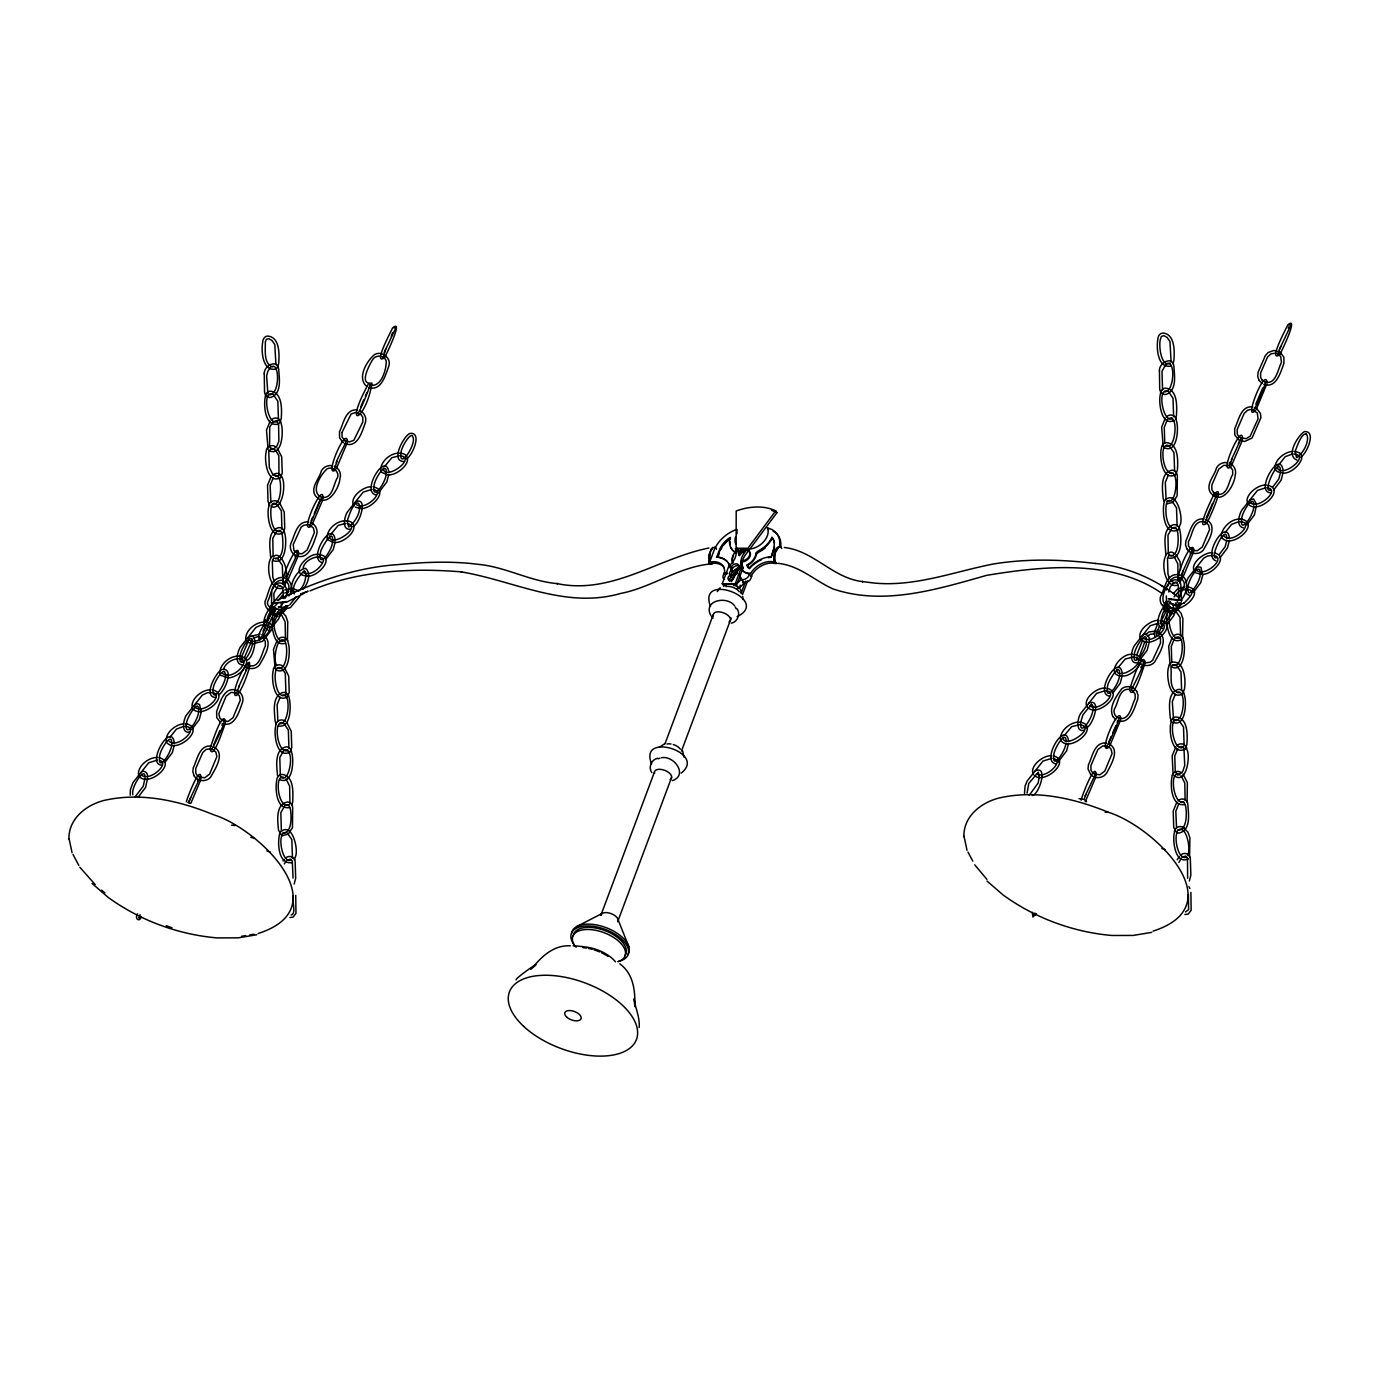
<?xml version="1.0" encoding="UTF-8"?>
<svg xmlns="http://www.w3.org/2000/svg" width="1379" height="1379" viewBox="0 0 1379 1379"><rect width="100%" height="100%" fill="white"/><g stroke="black" fill="none" stroke-linecap="round" stroke-linejoin="round"><path stroke-width="1.5" d="M1167.375 603.347L1167.496 601.692M723.475 585.523L722.251 583.731L728.801 566.183L731.577 563.511A17.737 12.256 -34.4 0 0 736.145 551.307L736.196 510.988C748.676 506.438 763.483 505.007 775.722 510.868L776.946 512.678L746.815 553.082A17.737 12.256 -34.4 0 0 742.264 565.269L743.04 567.941L736.472 585.489L733.869 585.506L732.645 583.713M736.972 533.707L737.058 529.519M272.646 474.876C287.297 466.05 285.763 499.422 277.593 505.421C270.06 511.213 270.353 501.111 275.766 503.697M285.729 582.662L283.971 587.23M1164.307 501.766L1163.204 498.422C1162.325 490.028 1159.946 472.29 1172.202 470.17C1175.184 470.153 1177.183 473.118 1177.373 475.858L1177.132 495.854L1172.891 502.335L1166.479 503.99L1167.41 501.146L1169.754 500.336M1178.304 800.665C1181.751 797.045 1188.008 799.699 1187.871 804.681C1188.319 813.386 1191.266 828.434 1180.441 832.726C1177.856 833.468 1175.735 832.468 1177.563 830.537C1185.871 823.004 1191.49 849.567 1187.629 855.152M145.019 778.118L143.261 786.202L134.952 797.028M147.639 777.997L145.605 787.375L138.107 797.217M171.737 743.402C172.306 751.9 158.619 771.464 159.412 758.588C158.688 750.59 171.651 732.197 171.634 741.885M198.662 710.444C199.162 720.097 183.407 740.851 186.63 722.268C188.216 715.132 198.524 699.808 198.559 708.927M252.288 642.769C252.891 651.129 239.291 670.849 239.963 657.955C239.205 650.078 252.081 631.548 252.185 641.252M1146.552 641.063C1147.173 650.509 1131.176 671.59 1134.521 652.888C1136.089 645.803 1146.259 630.427 1146.449 639.546M1200.178 573.388C1201.04 581.231 1188.56 597.831 1188.215 591.419C1184.716 584.575 1199.454 561.27 1200.075 571.871M1253.804 505.714C1254.373 514.315 1240.566 533.742 1241.496 520.9C1240.738 513.022 1253.614 494.492 1253.701 504.197M1256.424 505.61L1254.373 514.988L1246.892 524.83M285.074 643.424C273.628 646.027 273.663 631.323 271.18 624.394C261.372 616.965 244.014 629.048 245.893 640.287M1195.852 569.217L1197.403 566.838L1200.937 567.269L1202.729 575.181L1200.747 582.645L1193.266 592.505M708.599 558.323L709.22 554.048M683.898 757.019L682.674 750.934M742.781 599.537L742.747 596.469M1168.806 592.022L1170.047 587.282L1172.908 583.524M174.271 745.194L172.306 752.675L164.825 762.518M278.92 609.708C268.853 644.683 258.097 620.516 276.748 604.33M281.282 611.845L281.195 604.657M332.546 542.033C331.563 552.496 316.36 570.734 320.945 550.531C324.082 543.585 333.028 528.778 332.615 540.396M335.166 542.188L333.184 549.652L325.703 559.495M386.172 474.376C385.344 483.339 372.089 501.525 373.985 486.27C374.554 478.134 386.999 460.345 386.241 472.721M388.792 474.514L386.81 481.978L378.001 493.492M1065.95 743.35C1064.967 752.227 1051.97 770.482 1053.746 755.244C1054.332 747.142 1066.725 729.301 1066.001 741.695M1068.553 743.488L1066.57 750.952L1057.779 762.466M1119.576 675.676C1118.335 686.639 1103.39 704.117 1107.975 684.174C1110.922 677.158 1120.058 662.403 1119.627 674.021M1122.178 675.813L1120.196 683.277L1112.715 693.137M1149.103 642.855L1147.121 650.319L1139.64 660.162M1173.201 608.001L1171.495 614.448L1164.462 623.653M1175.804 608.156L1173.822 615.62L1166.341 625.463M1226.827 540.327L1225.121 546.773L1219.381 554.341M1229.43 540.482L1227.448 547.946L1219.967 557.788M1280.453 472.652L1278.747 479.099L1273.007 486.684M1283.056 472.807L1281.074 480.271L1273.593 490.114M345.009 440.901C349.801 436.936 336.476 459.31 336.217 462.792M383.086 357.73L385.706 349.421M1167.099 606.208C1171.236 602.33 1162.342 617.861 1161.411 621.343M1191.422 549.928L1191.542 548.721L1193.369 549.221L1192.404 550.445L1197.334 550.721L1202.298 546.998L1209.59 529.467L1208.556 525.003L1205.056 522.072M68.95 839.208C68.312 818.902 86.084 804.905 104.287 800.389C140.986 792.011 179.236 800.613 213.417 814.679C258.252 828.486 340.13 907.175 258.097 933.531M963.904 836.812C963.249 816.489 981.038 802.492 999.223 797.976C1035.939 789.598 1074.172 798.217 1108.371 812.283C1153.206 826.073 1235.084 904.779 1153.051 931.118M275.938 364.642L274.783 344.543L271.991 340.492L268.733 338.665L266.216 339.424L265.302 342.13C265.63 349.68 263.217 364.142 272.87 366.969M278.455 419.75L277.851 401.237L273.335 394.653M281.954 529.364L281.35 510.833L276.955 504.335M282.936 583.851L282.333 565.321L277.817 558.754M285.453 638.96L285.143 621.998L281.523 614.81M288.952 748.573L288.349 730.043L283.953 723.544M289.935 803.043L289.624 786.082L286.005 778.894M292.451 858.169L291.848 839.639L287.332 833.071M1171.099 361.626L1169.961 341.544L1167.168 337.476L1163.91 335.649L1161.394 336.424L1160.463 339.113C1158.463 344.457 1160.877 368.09 1170.375 363.16M1173.632 416.751L1173.012 398.221L1168.513 391.653M1174.615 471.222L1173.994 452.708L1169.495 446.141M1177.132 526.347L1176.511 507.834L1172.133 501.335M1178.114 580.835L1177.804 563.873L1174.167 556.685M1180.907 579.801L1180.01 583.076M1180.631 635.96L1180.01 617.43L1175.511 610.863M1181.613 690.431L1180.993 671.918L1176.494 665.333M1184.13 745.556L1183.527 727.026L1179.011 720.459M1185.113 800.044L1184.802 783.082L1181.165 775.894M244.186 658.059L252.391 639.235M1136.744 654.87L1142.777 639.873M225.708 721.803C222.881 708.41 211.711 743.746 210.073 748.711C212.762 762.225 223.846 726.802 225.415 723.044M274.473 609.759L274.576 607.398M347.542 441.435C345.87 425.249 323.255 479.823 335.683 469.739M1120.886 718.804C1119.489 702.342 1096.529 757.226 1109.026 747.108M1193.973 550.48C1192.283 534.294 1169.685 588.867 1182.113 578.784M1240.221 437.66L1246.082 438.677L1250.132 436.247L1258.044 418.888L1257.303 412.959L1252.287 409.597M1267.146 382.655C1265.095 365.745 1242.41 424.973 1255.959 409.839M285.712 605.76C285.263 612 274.438 617.24 271.439 610.776M287.125 605.588C286.315 612.466 276.162 618.464 270.767 612.862M1165.1 606.364L1167.582 601.554M1179.459 602.899C1178.924 608.518 1170.081 613.707 1165.772 609.139M1180.889 602.726C1180.079 609.639 1169.926 615.568 1164.531 610.001M200.989 778.825C201.127 761.467 186.389 800.061 186.372 801.768M249.737 666.781L249.478 662.248L246.376 663.954M298.502 554.72C299.571 534.518 273.869 591.298 286.815 581.99M322.927 498.957C324.186 478.341 298.14 536.31 311.361 526.02M1032.354 912.295L1032.871 916.949L1036.508 913.812M1034.853 913.088L1034.491 915.277L1033.595 914.415M1096.167 775.808C1096.15 758.674 1081.705 796.545 1081.119 800.234M1242.427 439.677C1243.444 419.285 1217.691 477.031 1230.861 466.74M271.766 591.039L271.404 607.001M272.594 628.565L262.648 641.287L253.271 643.717M1088.652 703.652L1088.979 702.962M1142.277 635.995C1143.605 631.858 1150.965 635.788 1149.172 640.942M1166.427 589.971L1166.944 588.023M1178.58 603.037L1177.528 606.208M1180.631 605.467L1181.148 603.502M1277.23 467.188C1280.108 479.72 1312.015 455.432 1293.795 454.036M1187.629 878.268L1187.474 858.134L1185.699 856.049L1182.268 857.238M741.04 549.238L739.265 555.565L737.42 548.273L746.573 548.239L739.265 555.565L742.23 549.238L741.04 549.238L743.126 552.324M137.624 913.829C134.159 918.121 139.382 923.137 141.33 916.811M140.089 914.673L139.313 918.293L138.676 917.5M223.312 720.321C227.535 719.924 212.728 747.711 211.608 749.607M265.44 626.169L261.252 638.425L259.821 637.581M347.249 442.676L336.355 468.619M370.193 384.689C370.089 386.43 359.867 411.976 357.868 413.459M1120.593 720.045L1109.681 745.987M1159.049 626.773L1156.378 635.15M1193.68 551.721L1182.768 577.663M1216.881 493.803C1216.037 496.302 1206.384 520.59 1204.539 522.572M1215.192 496.578L1215.623 495.147M1266.853 383.896L1256.665 408.443L1260.44 413.476L1260.94 417.596L1252.08 437.988L1244.565 441.521L1238.566 439.815L1234.757 434.885L1234.688 428.662C1238.601 420.991 1240.704 405.185 1252.753 406.995M1288.279 328.254L1288.693 326.823M727.216 573.026A15.583 10.791 -30 0 1 723.872 573.319L723.234 575.508A5.188 3.585 -34.4 0 0 724.475 579.301M280.851 613.793L278.748 618.74L272.077 627.169M1186.009 582.852L1188.095 577.904L1203.695 558.202L1207.47 556.047L1212.4 555.375M709.771 551.945L708.72 561.925A3.999 2.017 89.8 0 0 710.254 564.183M270.37 607.449L271.387 605.45M1164.135 604.588L1166.634 600.779M188.837 802.612L190.681 797.614M197.559 781.048L198.093 779.463M200.558 780.307L190.802 803.388M221.985 725.285L222.519 723.682M249.306 668.246C235.206 712.495 226.552 696.671 245.6 665.264M273.197 614.12L273.749 612.483M295.072 556.961L295.589 555.358M298.071 556.202L287.59 580.662M322.496 500.422L312.016 524.899M1084.015 799.613L1085.859 794.597M1095.736 777.291L1085.256 801.751M1117.162 722.268L1117.697 720.665M1190.232 553.944L1190.766 552.358M1241.996 441.142L1231.516 465.602M245.686 670.694L246.307 669.005M270.732 613.224L267.061 622.067M319.497 501.18L314.24 513.626M392.567 332.856L391.257 336.269M1140.864 667.695L1141.484 665.988M1165.289 611.914L1165.91 610.225M1168.375 611.121L1158.446 633.926M1238.376 443.59L1238.997 441.901M768.069 557.65L771.12 557.271L773.74 548.394A22.753 15.738 -34.4 0 0 772.188 537.534L771.861 537.482A22.512 15.583 -34.4 0 1 757.76 551.204L756.02 552.91A13.135 9.084 -34.4 0 1 747.487 564.701L747.677 567.062L749.831 568.165A24.15 16.703 -34.4 0 1 761.449 559.736M771.947 537.258L772.223 538.017A22.512 15.583 -34.4 0 1 758.122 551.738L756.381 553.427A13.135 9.084 -34.4 0 1 747.849 565.235L746.746 565.045M724.268 567.82A18.117 12.532 -34.4 0 0 710.754 563.683L709.668 562.098L713.96 550.6A28.787 19.909 -34.4 0 1 735.817 529.726M727.009 561.46A24.15 16.703 -34.4 0 0 719.941 557.771L716.821 556.875L720.062 548.532A22.753 15.738 -34.4 0 1 729.75 537.655L730.56 537.896M717.183 557.409L720.424 549.066A22.753 15.738 -34.4 0 1 730.112 538.189M718.114 556.409L719.269 553.324M654.439 772.05L600.882 915.294A9.05 4.654 20.5 0 1 611.293 913.674A9.05 4.654 20.5 0 1 617.602 921.775M664.988 743.798L713.271 614.672M739.368 554.289L737.42 548.273M741.126 564.614A15.583 10.136 -34.7 0 1 741.385 563.218L741.35 561.081A7.085 4.895 -34.4 0 0 749.004 556.564A7.085 4.895 -34.4 0 0 747.901 550.187M736.472 585.489L735.248 583.696L741.799 566.148L741.023 563.477A17.737 12.256 -34.4 0 1 745.591 551.29L775.722 510.868M618.068 920.655L671.625 777.394M681.433 751.176L731.215 618.016M745.711 580.99L741.333 592.677L742.557 594.487L747.659 580.835M771.12 557.271L774.102 548.928A22.753 15.738 -34.4 0 0 774.498 546.911M730.198 537.362L730.112 537.603A22.512 15.583 -34.4 0 0 733.973 551.272L735.628 552.531L734.817 553.496M278.989 475.359L278.834 455.708L275.49 450.088L271.129 448.244L268.784 451.881L269.301 467.515L272.921 474.704L278.403 476.341L275.231 476.272M287.418 641.028L287.746 621.67L285.781 616.017L281.885 611.759M285.987 694.568L285.281 673.348L282.505 669.298L279.248 667.47L276.714 668.246L275.8 670.935C273.663 676.779 276.438 699.86 285.712 694.982M294.416 860.237L295.244 856.98C299.036 850.981 292.348 820.126 280.04 832.416C277.231 840.966 277.541 864.823 292.072 862.633M1175.597 418.82L1176.425 415.562C1176.942 406.96 1177.907 389.154 1165.289 388.137C1162.256 388.378 1160.394 391.446 1160.394 394.256C1158.36 400.961 1160.79 427.059 1174.374 420.423M1187.078 802.113L1187.388 782.738L1182.975 773.981M291.831 805.302L292.727 801.871C292.848 793.115 294.503 777.497 283.04 774.464C279.489 773.791 276.576 777.17 276.696 780.548C275.11 788.495 276.214 810.128 289.556 807.508M1173.012 363.866L1173.908 360.436C1174.512 351.938 1175.322 333.942 1162.756 333.011C1159.739 333.253 1157.877 336.321 1157.86 339.131C1156.291 347.077 1157.377 368.693 1170.737 366.09M1182.527 638.201L1182.906 618.654L1180.958 613.017L1177.063 608.742M1183.682 746.677C1174.115 754.468 1167.772 719.321 1176.752 719.545M1189.525 857.41L1189.905 837.863L1187.957 832.226L1184.061 827.952M239.446 685.57L236.43 693.534M288.194 573.509L285.574 581.835L284.677 581.283M336.959 461.465L334.321 469.774L332.942 469.153M1183.372 570.51L1180.752 579.128L1179.855 578.266M1232.136 458.449L1229.447 466.826M1262.802 387.809L1255.821 403.995M1280.884 346.405L1277.626 354.248M285.453 608.484L279.678 615.965M294.158 884.008L295.675 878.216L295.158 862.099C295.296 856.997 288.9 854.497 285.487 858.186M1178.89 862.461L1181.303 858.186M1189.336 880.991L1190.853 875.217L1190.336 859.1C1190.473 854.118 1184.216 851.464 1180.786 855.101M140.692 773.257C141.847 769.275 148.277 771.844 147.536 776.239M194.318 705.583L196.818 703.531L199.576 704.479L201.196 712.236L199.231 719.7L191.733 729.56M247.944 637.908C259.511 628.824 254.46 658.731 246.686 660.231M383.345 467.981C383.31 481.892 416.355 459.017 401.203 455.932M1063.106 736.955C1062.244 750.641 1096.495 728.526 1080.981 724.906M1116.731 669.298C1116.318 682.95 1150.052 660.937 1134.607 657.231M1169.978 602.537L1170.357 601.623M739.506 567.372L740.109 565.976L738.903 568.717M717.252 591.591L720.131 587.713M248.41 641.045L242.014 655.766L242.083 661.989M265.406 619.705C265.423 625.308 255.425 634.547 259.89 640.149M213.59 744.97L219.882 730.491M238.705 686.88L248.599 665.316C259.769 669.332 261.889 652.353 265.354 645.993L265.285 641.459L263.665 638.839M263.13 631.117L264.699 627.497M286.66 576.646L298.192 552.238L296.399 552.014M311.102 520.866L312.671 517.246M360.643 407.012L363.78 399.772M365.366 396.152L366.935 392.532M384.172 352.541L395.704 328.133L393.877 327.633M267.026 622.55L273.869 608.518L272.439 608.673M271.835 617.637L263.268 636.943M283.333 602.089L280.868 606.95M284.884 598.503C287.659 593.832 291.934 585.454 285.918 581.455M288.849 595.935C295.485 588.609 289.573 575.077 279.248 577.818C269.457 580.766 268.836 593.711 264.992 601.468C264.682 604.985 266.354 608.518 269.284 610.501M1145.087 641.08L1139.382 656.611M1085.118 795.924L1095.857 773.326L1094.219 773.309M1108.768 741.954L1111.129 736.524M1112.698 732.921L1115.852 725.682M1181.837 573.63L1192.525 550.255M1206.263 517.866L1212.572 503.387M1231.378 459.776L1241.272 438.194L1238.825 436.591M1279.35 349.542L1290.882 325.134L1289.089 324.892M1176.959 602.64L1183.94 586.575C1186.371 580.145 1177.459 574.147 1172.15 578.732C1166.358 584.799 1155.602 604.726 1170.409 606.57M1180.82 600.279C1187.957 593.298 1190.508 574.578 1176.546 574.526C1165.617 575.077 1164.962 589.143 1160.601 596.349C1159.773 599.055 1160.101 602.071 1161.601 604.502M741.506 568.424A15.583 10.136 -34.7 0 0 749.969 573.25L748.969 575.439A5.188 3.585 -34.4 0 1 741.299 579.266L743.298 582.197A5.188 3.585 -34.4 0 0 750.969 578.353L751.503 575.508A18.117 12.532 -34.4 0 1 775.101 563.511L774.015 561.925A18.117 12.532 -34.4 0 0 750.417 573.923A15.583 10.773 -34.4 0 1 741.678 568.631M736.196 574.25L739.661 566.907M188.423 802.285L200.679 776.343L199.265 776.498M1230.602 461.586L1229.172 464.464M1163.738 609.432L1167.22 603.64M1157.515 629.91L1156.085 632.789M271.697 607.656L272.559 605.984M385.103 356.575C381.707 363.797 405.443 316.705 392.532 327.995C393.463 326.926 372.071 365.849 384.327 357.885M269.319 610.863C273.042 607.449 266.113 605.984 267.595 601.658C271.439 594.901 272.008 579.249 283.005 580.283M1280.281 353.558C1276.885 360.798 1300.604 313.688 1287.71 324.979C1288.624 323.927 1267.232 362.849 1279.505 354.868M1207.194 521.883C1205.28 527.588 1227.62 479.995 1213.968 494.423C1216.899 488.511 1193.886 533.311 1206.418 523.193M1131.659 688.569L1132.366 687.225M737.679 570.113L739.954 565.976A35.802 23.667 -28.1 0 1 730.629 576.508M739.213 567.355L739.954 565.976A35.871 24.219 -30.8 0 1 732.283 575.698M710.444 550.393L712.788 547.325M272.542 589.126C277.8 576.594 290.228 585.213 285.953 596.538M282.35 609.225L280.558 611.931M284.35 863.926L286.125 861.203M1167.72 586.127L1168.702 584.351M1179.855 607.363L1174.856 612.966M1177.183 859.755L1179.355 856.445M329.598 535.845C329.098 549.032 362.918 527.312 347.577 523.589M737.662 570.096L738.437 568.717M736.041 572.854L736.851 571.475L736.024 572.837A161.981 100.684 -26.8 0 1 731.628 579.663A4.964 3.43 -34.4 0 0 731.094 581.473M368.21 384.258C342.251 432.368 366.331 419.664 371.985 383.052C359.712 385.155 367.107 368.882 372.399 360.005C375.191 354.524 384.31 354.955 386.206 360.953C386.534 369.365 381.362 388.223 369.641 384.948M710.668 550.169L711.598 548.721M659.076 747.401L665.092 743.505M276.972 368.021L278.73 363.453C279.265 354.799 280.213 336.804 267.388 336.045C264.458 336.424 262.717 339.389 262.7 342.147C261.114 350.076 262.2 371.709 275.559 369.089M278.075 420.698C268.319 429.576 261.286 390.257 272.249 394.084M279.489 423.146L281.247 418.578C281.85 410.08 282.661 392.067 270.112 391.153C267.095 391.395 265.216 394.446 265.216 397.255C263.63 405.202 264.734 426.835 278.075 424.215M280.471 477.634L282.23 473.204L281.712 456.932L277.3 448.175M282.988 532.742L284.746 528.329L284.229 512.057L279.816 503.301M285.074 639.908C276.938 647.389 271.318 621.584 274.817 616.465L275.748 613.758M287.47 696.826L289.228 692.413L288.711 676.141L284.298 667.384M289.986 751.951L291.745 747.521L291.245 731.266L286.815 722.51M1175.649 474.617L1177.407 470.049C1178.011 461.551 1178.821 443.538 1166.255 442.625C1163.238 442.866 1161.377 445.917 1161.359 448.727C1159.343 455.432 1161.773 481.547 1175.356 474.893M1178.166 529.743L1179.924 525.158C1183.803 519.366 1177.011 488.476 1164.79 500.422C1161.704 507.42 1162.842 536.603 1177.873 530.019M1185.164 748.952L1186.923 744.367C1187.474 735.817 1188.37 717.925 1175.787 716.942C1172.771 717.183 1170.892 720.252 1170.892 723.061C1168.858 729.767 1171.305 755.864 1184.871 749.228M270.181 421.043L266.492 430.127L268.112 449.588M271.215 476.22L267.526 485.305L268.043 501.422L270.025 505.852M273.163 477.979L270.129 485.442L270.887 502.387M277.179 640.235L273.49 649.337L275.11 668.798M280.161 697.171L277.127 704.635L277.886 721.579M283.005 860.996L284.177 859.445M1165.358 418.027L1161.67 427.128L1163.186 446.417M1167.306 419.785L1164.272 427.249L1164.755 442.883M1168.341 474.962L1165.307 482.426L1166.065 499.37M1172.357 637.236L1168.668 646.32L1170.185 665.609M1174.305 638.977L1171.271 646.441L1171.788 662.248L1169.271 664.506L1168.375 667.936C1166.341 674.641 1168.789 700.756 1182.355 694.102M1175.339 694.171L1172.305 701.635L1173.563 719.666M1175.856 746.832L1172.167 755.933L1173.064 773.843M1177.804 748.59L1174.77 756.054L1175.253 771.706L1177.666 775.136L1182.665 771.671L1184.733 765.483L1183.975 748.538L1182.199 746.453L1179.872 746.901M1176.89 802.026L1173.201 811.111L1173.719 827.228L1175.701 831.64M1178.838 803.767L1175.804 811.231L1176.563 828.176M273.835 602.02L283.126 590.901M274.904 602.485C268.905 606.932 257.477 625.187 268.267 630.203M303.139 567.889C304.707 559.098 320.514 553.289 323.686 559.822C322.755 565.786 311.292 577.405 303.07 572.44M170.013 737.231L176.443 729.129L183.373 726.457M223.639 669.556C225.036 660.869 241.084 654.922 244.186 661.489C243.411 668.746 230.259 679.347 222.812 673.59M278.558 600.279L282.402 595.4M330.891 534.225L338.2 525.399L345.957 523.417M384.517 466.55L391.826 457.725L399.582 455.742M298.398 590.764C304.725 587.868 308.034 572.044 304.225 570.768C301.829 573.164 289.883 585.954 294.279 593.987M218.451 694.844C224.243 692.827 235.068 667.608 222.191 669.418C216.469 671.159 202.161 697.102 215.814 697.481M296.261 596.624L289.969 604.605M302.932 589.229C307.758 584.3 311.809 573.216 305.431 568.269C295.864 570.285 289.59 584.541 291.434 593.866M352.61 526.537C359.229 525.606 368.986 495.923 355.454 501.853M406.236 458.862C412.062 456.845 422.836 431.627 409.977 433.437C404.271 435.178 389.964 461.12 403.616 461.5M299.691 596.504L290.4 607.622L281.04 610.035M1173.374 593.659L1177.39 589.195L1184.716 586.799M1169.168 600.779C1163.152 604.933 1151.551 624.153 1162.79 628.445M1064.278 735.524L1071.604 726.699L1079.361 724.716M1117.904 667.85L1125.23 659.024L1132.986 657.059M1174.115 596.935L1178.855 591.367L1184.906 589.402M1225.155 532.518L1231.585 524.399L1238.532 521.745M1277.506 466.464L1285.211 456.725L1292.157 454.07M1171.012 602.623C1163.945 605.64 1157.998 623.877 1162.428 626.014L1163.186 625.273M1029.217 795.321L1038.146 783.048L1039.301 776.394L1038.266 772.137L1028.751 783.496L1027.079 793.115M1184.113 603.019C1190.353 596.779 1196.851 589.988 1186.543 589.367M1032.388 795.511C1038.99 794.58 1048.764 764.897 1035.215 770.827M1086.014 727.836C1092.616 726.905 1102.39 697.222 1088.841 703.152M1300.518 457.156C1306.189 454.846 1317.135 430.679 1304.448 431.575C1298.035 435.402 1285.366 455.484 1296.949 460.138M291.417 859.979C283.66 864.133 278.696 842.69 281.816 835.657L278.541 830.244C277.644 821.85 275.266 804.112 287.539 801.975C290.521 801.975 292.52 804.94 292.693 807.68L292.451 827.676L288.211 834.157L281.816 835.812L283.04 832.675L286.263 832.502M1172.598 418.561C1162.825 423.853 1156.86 387.585 1167.427 391.084M1179.597 637.77C1171.84 641.907 1166.875 620.481 1169.995 613.448L1171.219 610.466L1174.425 610.276M1182.527 693.982L1184.406 689.259C1185.992 681.226 1184.871 660.007 1171.788 662.248M1186.595 856.98C1178.631 861.134 1173.96 839.259 1176.994 832.657M749.383 568.734L749.469 567.631A24.15 16.703 -34.4 0 1 767.707 557.116L770.758 556.737M735.266 552.014L734.455 552.962A13.135 9.084 -34.4 0 0 732.956 563.27M532.932 967.179C542.361 955.785 554.289 944.874 570.303 945.839M270.732 367.331L267.888 371.089L266.63 375.829L267.888 393.86M276.696 531.363L272.801 538.275L273.111 555.651C264.751 560.667 268.371 591.97 282.557 588.299M277.731 586.54L273.818 593.453L274.231 603.312M283.712 750.555L279.799 757.485L280.351 776.015M284.729 805.75L280.833 812.662L281.385 831.192M1165.91 364.315L1161.997 371.244L1162.566 389.774M1171.874 528.347L1167.961 535.259L1168.289 552.634C1159.911 557.65 1163.531 588.954 1177.735 585.282M516.108 979.917C514.832 978.314 548.67 954.889 530.708 969.368M282.816 608.691L277.403 611.931M1176.028 603.933L1173.495 605.829M1145.604 634.478L1149 631.944L1155.24 631.099M1147.569 636.219L1150.103 634.323L1154.775 633.685M712.564 563.166L710.978 564.218M713.219 563.149L710.909 564.183A3.999 2.017 89.8 0 1 709.358 561.925L710.426 551.945L712.633 548.032L714.943 547.015A3.999 2.017 89.8 0 1 716.477 549.273M1184.233 602.899L1177.166 605.691L1170.202 603.623M1249.719 500.146L1253.58 498.957L1256.303 503.852M1270.438 489.924C1261.199 493.906 1279.953 453.605 1280.505 471.015M1216.812 557.599C1207.556 561.494 1226.362 521.296 1226.879 538.689M189.509 731.956C180.908 734.266 183.321 718.787 186.682 714.805L202.299 695.119L207.54 692.689L212.452 692.586M1083.791 730.249C1075.206 732.663 1077.602 717.08 1080.964 713.098L1096.581 693.413L1105.217 690.724M280.351 477.789C266.664 484.805 264.13 458.552 266.199 451.743C265.768 446.624 272.094 443.659 275.869 447.037M271.491 419.768C274.904 416.044 281.299 418.647 281.161 423.698C283.574 429.748 282.85 457.19 269.008 450.657M278.489 638.977C281.902 635.254 288.297 637.839 288.159 642.89C290.693 648.785 289.745 676.555 276.007 669.866M1166.668 416.768C1170.081 413.045 1176.477 415.631 1176.339 420.681C1178.855 426.559 1177.907 454.329 1164.169 447.658M1173.667 635.978C1177.08 632.254 1183.475 634.84 1183.337 639.89C1185.75 645.837 1185.026 673.504 1171.167 666.867M1177.166 745.574C1180.579 741.85 1186.974 744.436 1186.836 749.486C1190.663 754.882 1186.836 785.978 1173.788 775.394M278.713 475.772L277.868 476.358L279.592 479.082C281.73 485.58 280.988 505.352 272.663 504.473M282.695 533.035C269.129 539.672 266.681 513.574 268.715 506.869C268.284 501.749 274.611 498.784 278.386 502.146M287.177 697.119C273.611 703.755 271.163 677.658 273.197 670.952C272.766 665.833 279.092 662.868 282.867 666.229M289.693 752.244C276.128 758.881 273.68 732.783 275.714 726.078C275.283 720.958 281.609 717.994 285.384 721.355M289.211 804.578C277.834 810.042 274.076 773.223 283.746 777.377M1177.373 582.369L1173.857 582.817L1170.512 580.128M1170.564 607.811L1168.289 610.018L1167.392 613.465C1165.358 620.154 1167.806 646.268 1181.372 639.632M1188.37 858.824C1174.805 865.478 1172.357 839.363 1174.391 832.657C1173.977 827.624 1180.148 824.608 1183.94 827.883M279.609 612.879L277.575 614M287.091 860.255L290.538 859.065L292.296 861.151L293.055 878.095M1168.254 418.82L1171.702 417.63L1173.736 420.888C1177.011 426.904 1173.994 449.416 1166.117 445.917M1171.305 581.473C1174.753 577.835 1181.01 580.49 1180.872 585.472L1181.389 601.589M1175.253 638.029C1186.492 630.031 1182.992 669.832 1173.115 665.126M251.995 636.047L260.079 634.099M253.564 638.149L258.011 636.581L262.51 637.874M731.077 567.769L732.059 567.2M284.574 593.073L288.918 591.35M288.935 605.45L282.885 607.398L278.265 606.898M731.491 570.406L731.387 570.475A3.775 2.62 -34.4 0 0 730.284 575.233L729.715 575.577A3.396 2.344 -34.4 0 0 728.284 579.439A3.396 2.344 -34.4 0 0 732.421 579.421A3.396 2.344 -34.4 0 0 733.852 575.577L733.507 575.25A3.775 2.62 -34.4 0 0 736.007 570.458L736.61 570.027A4.516 3.12 -34.4 0 0 738.541 564.89A4.516 3.12 -34.4 0 0 733.025 564.907A4.516 3.12 -34.4 0 0 731.111 570.044L732.628 572.268A3.775 2.62 -34.4 0 0 731.508 577.043L730.939 577.387A3.396 2.344 -34.4 0 0 729.508 581.231M576.681 926.585L602.382 913.312M277.041 600.382C315.188 581.628 356.092 567.303 398.824 564.528C425.266 562.011 452.019 560.96 478.427 564.356C505.765 566.924 530.174 581.386 557.581 583.645L556.823 583.541C611.931 595.176 657.507 558.305 708.892 548.015M711.116 563.839L712.064 563.39M303.432 593.728L287.091 601.933L280.006 603.14M681.157 773.102C707.823 752.693 638.029 730.939 651.629 763.897M779.411 546.343L775.084 552.962L774.584 561.184A4.016 2.034 89.8 0 0 776.136 563.425M300.674 594.401L308.051 591.229L300.656 593.987M284.677 590.005L290.435 588.505M310.016 590.901C357.644 570.647 410.701 567.683 461.689 571.906L460.982 571.837C513.902 580.628 565.218 609.363 620.412 593.504C651.164 587.609 677.417 567.7 708.84 564.132M273.766 602.916L275.093 602.761M277.696 530.691L280.437 530.415L282.057 533.501C283.057 540.637 284.815 556.978 275.697 558.943M282.23 695.481C291.469 691.275 289.125 725.371 279.661 723.682M1166.893 363.66C1175.339 359.264 1174.615 391.343 1164.91 391.895M284.695 749.9L287.435 749.624L289.056 752.71C293.089 758.502 288.297 783.582 280.851 777.101M285.729 805.095L288.47 804.802L290.09 807.887C291.641 814.851 292.382 831.64 283.729 833.33M1168.409 445.555C1159.929 441.952 1161.739 469.739 1170.357 473.221L1173.133 472.98L1174.77 476.065C1177.649 481.892 1175.425 504.835 1166.996 500.939M1172.874 527.692L1175.597 527.399L1177.235 530.484C1179.028 536.914 1178.993 556.909 1170.116 555.771C1166.41 554.358 1170.099 549.687 1174.529 553.617M1173.908 582.869C1179.821 579.594 1178.407 591.97 1178.649 597.503M1173.684 610.621L1171.909 611.104M1175.408 664.764L1172.202 664.937L1170.978 667.936C1171.891 675.71 1168.547 687.828 1177.356 692.43C1186.871 688.052 1184.251 724.716 1173.994 720.148M1180.907 802.078L1183.63 801.802L1185.268 804.871C1187.216 811.335 1187.267 830.899 1177.942 830.106M321.979 496.836L309.62 525.709M349.99 529.174C341.63 530.294 344.44 515.918 347.56 511.799L363.177 492.113L371.83 489.424M162.188 765.155C145.174 765.138 171.685 719.838 174.357 743.298M1306.241 433.678L1305.947 433.575M1270.955 492.751C1253.959 492.751 1280.453 447.434 1283.125 470.894M1137.003 662.799C1128.643 663.92 1131.469 649.543 1134.589 645.424L1150.207 625.738L1158.843 623.049M280.385 531.467C271.335 533.449 269.767 513.574 271.318 506.851M275.593 610.759L272.473 614.655L272.473 624.532M287.401 750.676C277.248 753.744 272.904 719.286 282.764 722.906M1183.544 802.147C1172.736 805.095 1169.013 767.931 1179.993 774.946M1184.733 804.491C1171.374 807.111 1170.288 785.478 1171.874 777.549C1171.443 772.43 1177.752 769.465 1181.527 772.826M737.041 616.706C771.947 599.779 696.964 570.561 710.495 606.415M731.266 623.17C737.593 621.946 740.782 613.948 737.024 608.708M657.68 758.26C651.353 759.45 648.078 767.413 651.819 772.671M672.383 780.635C688.38 775.274 674.176 755.123 661.437 757.743M1174.598 608.225L1166.324 608.484M272.835 366.228C279.385 365.039 279.73 393.532 269.732 394.911M279.834 585.437L282.833 587.523L283.402 598.555M276.369 613.241L279.265 613.293M1175.77 528.398C1166.031 529.864 1164.859 510.368 1166.496 503.835M291.09 914.984C296.554 914.122 291.848 901.211 293.124 895.695M1168.203 598.71L1181.958 600.296L1170.564 599.606M375.76 494.82C360.833 491.579 386.275 450.019 388.861 472.601M241.808 664.868C234.327 663.54 237.533 651.629 240.308 647.147L255.925 627.445L261.165 625.015L266.199 624.928M1243.324 527.812C1235.843 526.502 1239.049 514.591 1241.841 510.092L1257.458 490.407L1266.094 487.701M1109.164 696.119C1094.219 692.896 1119.679 651.319 1122.247 673.917M1055.538 763.794C1040.611 760.656 1066.036 718.942 1068.622 741.574M241.532 936.289L245.669 935.6M249.823 934.91L253.96 934.221M256.787 934.755L238.291 937.841L217.003 937.892C177.943 934.531 139.986 920.396 108.217 897.436L92.065 883.456M1151.724 932.359L1133.228 935.427L1111.939 935.479C1072.896 932.135 1034.922 917.983 1003.171 895.023L987.019 881.06M737.213 588.092L737.575 588.023A6.395 4.413 -34.4 0 0 743.66 582.731A35.802 26.787 -37.6 0 1 743.074 581.438M1291.968 451.45C1283.918 452.278 1273.61 460.879 1275.058 469.377M183.183 723.854C175.133 724.664 164.825 733.283 166.29 741.764M1250.701 409.477L1247.616 410.218L1244.151 413.424L1237.17 429.49L1237.239 434.023L1238.859 436.643M276.817 609.38L272.128 609.035M278.075 616.585L273.68 615.603M1173.253 613.569L1169.978 613.276M1172.271 473.566L1170.357 473.221M1179.269 692.758L1177.356 692.43M277.989 603.295L274.438 603.45M1105.2 812.352L1108.371 812.283M371.916 486.804C363.573 485.822 348.594 497.853 353.938 505.972M1282.556 472.997C1293.209 475.014 1312.756 452.812 1293.933 451.416M360.522 508.368C370.158 510.213 389.636 490.786 373.899 487.011M1240.376 519.09C1231.257 518.538 1222.277 527.312 1221.053 535.897M334.666 542.378C343.095 543.74 360.419 529.277 351.386 522.21C341.234 516.711 325.944 527.933 327.168 538.758M1212.624 552.755C1204.419 551.721 1189.198 563.77 1194.576 571.923M306.965 576.043C317.566 577.991 337.045 555.944 318.359 554.479C307.724 552.41 288.245 574.733 306.896 576.043M1201.178 574.336C1210.865 576.181 1230.361 556.582 1214.434 552.962M1133.055 654.439C1120.731 651.871 1103.234 677.175 1123.73 675.969C1132.78 676.055 1150.189 657.938 1134.934 654.629M227.414 677.71C235.654 678.968 251.168 666.109 245.307 658.404C235.43 651.026 218.589 662.868 219.916 674.09M1105.303 688.104C1097.115 687.121 1081.946 699.136 1087.324 707.272M157.327 760.105L148.673 762.794L132.953 782.634L130.419 789.529L130.212 795.166M1051.677 755.761C1043.334 754.778 1028.372 766.827 1033.698 774.946M1051.591 758.398L1042.955 761.087L1027.217 780.91L1025.131 785.858L1024.476 793.459M738.644 550.066L745.97 550.049M722.251 583.731L735.248 583.696M289.883 917.552L293.055 917.104L295.968 913.294L295.727 895.35M775.481 563.425L776.86 563.459M1189.456 595.521L1186.181 593.418L1185.25 588.695M321.893 562.529C307.534 558.598 332.667 517.883 335.235 540.275M1252.77 410.425C1254.425 411.873 1267.784 379.811 1265.129 381.552M1275.696 353.179L1271.024 353.817L1267.56 357.006L1260.578 373.071L1260.647 377.605L1262.268 380.225M1227.413 462.637C1223.173 461.896 1218.674 463.999 1216.554 467.74C1214.744 475.617 1205.453 484.029 1210.348 492.458C1221.535 506.627 1234.308 486.149 1235.17 475.359C1236.773 470.584 1234.119 465.033 1229.447 463.206M357.575 410.011C345.526 408.201 343.423 424.008 339.51 431.661L339.579 437.901L343.388 442.814M1217.571 494.406C1228.189 495.63 1228.534 480.719 1232.705 474.531L1232.619 469.98L1229.844 466.395M1204.005 519.056C1191.939 517.228 1189.836 533.035 1185.94 540.706L1185.526 544.912L1186.94 548.859M1203.522 521.641C1192.921 520.417 1192.576 535.345 1188.405 541.533L1188.491 546.067L1191.266 549.652M332.236 465.637C327.995 464.913 323.496 467.016 321.376 470.756C319.583 478.634 310.275 487.046 315.17 495.457C326.375 509.627 339.148 489.166 339.992 478.358C341.596 473.6 338.941 468.05 334.27 466.223M322.41 497.423C333.011 498.646 333.356 483.736 337.527 477.53C339.665 471.842 332.58 465.843 327.099 468.86C320.876 474.238 310.154 491.389 320.876 496.992M308.827 522.055C296.778 520.245 294.675 536.052 290.762 543.722C289.176 548.48 291.796 554.048 296.485 555.858C309.137 560.357 313.464 543.033 316.584 534.776C318.187 530.001 315.532 524.451 310.861 522.641M308.362 524.658L303.673 525.278L301.139 527.192L293.227 544.55L293.968 550.48L297.468 553.41L302.156 553.737L307.121 550.014L314.412 532.484L313.412 528.071L309.879 525.089M1129.435 689.328C1118.817 688.104 1118.472 703.031 1114.301 709.22C1113.198 712.478 1115.059 716.821 1118.541 718.08C1129.746 721.631 1131.607 705.048 1135.193 698.619L1135.107 694.085L1132.331 690.5M1106.492 743.143C1094.426 741.333 1092.34 757.14 1088.427 764.811L1088.031 768.999L1090.703 774.619M1079.033 798.631L1083.187 799.355M211.315 746.16C199.265 744.35 197.163 760.157 193.25 767.81L192.853 772.016L194.249 775.981M210.849 748.745L206.178 749.383L202.713 752.572L195.715 768.637L195.801 773.171L197.369 775.756M573.181 945.753L582.921 946.563M273.128 603.433L271.904 603.209L286.866 601.537M1266.25 485.098C1258.044 484.063 1242.824 496.112 1248.202 504.249M1186.75 586.764C1209.107 589.178 1177.321 619.292 1167.806 604.709M211.108 689.81C202.282 689.293 190.354 698.825 192.267 707.961M157.482 757.485C148.656 756.968 136.728 766.5 138.641 775.619M1268.059 485.287C1285.849 489.924 1259.785 513.333 1249.512 505.266M1242.186 519.297C1261.216 524.468 1230.12 550.686 1221.432 537.034M1215.916 560.805C1202.126 556.34 1226.931 516.332 1229.499 538.568M381.69 472.29L386.482 474.497M373.33 489.579C385.844 491.338 365.211 510.954 356.696 504.783M355.403 507.058L358.73 508.179M1160.808 620.636C1178.614 625.273 1152.43 648.785 1142.26 640.597M328.064 539.965L332.856 542.171M1107.182 688.293C1125.023 692.947 1098.718 716.425 1088.634 708.272M1106.837 690.896C1118.886 692.448 1099.184 712.305 1089.944 705.996M274.438 607.639L279.23 609.846M1081.308 722.303C1099.735 727.25 1071.121 752.089 1061.468 741.264M1053.556 755.968C1071.397 760.622 1045.092 784.099 1035.008 775.946M1053.211 758.571C1065.519 760.57 1044.834 779.911 1036.474 773.757M187.044 724.009C205.437 728.957 176.977 753.692 167.187 742.988M159.274 757.692C177.615 762.587 149.346 787.254 139.572 776.791M1282.625 472.997L1277.437 471.687L1275.179 469.567M1240.307 519.09L1242.307 519.297M1240.169 521.71C1256.717 522.158 1231.344 545.912 1223.725 535.759M386.379 474.497C395.152 477.651 414.441 461.793 405.012 454.536C394.859 449.054 379.57 460.258 380.794 471.084M1201.247 574.336L1195.886 572.94M1095.495 563.494C1061.554 559.374 1026.993 558.478 993.156 564.028C953.561 571.82 914.587 587.161 873.493 582.972L862.082 581.524L862.961 581.628C833.209 578.594 814.127 550.859 784.358 547.48M358.609 508.161L360.591 508.368M332.753 542.171L334.735 542.378M292.417 588.471L299.088 590.884M292.262 591.091L295.261 591.625M279.127 609.828L281.109 610.052M1081.429 722.32C1071.914 720.372 1059.262 730.336 1060.554 740.058M253.34 643.717L247.996 642.321M227.483 677.727L220.812 675.314M185.165 723.82L187.148 724.027M185.01 726.423C201.282 726.905 177.15 749.469 169.186 741.264M231.62 825.142L235.051 825.538M716.821 556.875L719.579 557.254A24.15 16.703 -34.4 0 1 729.974 567.683M1095.133 563.442C1125.798 566.183 1155.016 578.628 1179.028 597.71M777.911 563.339C798.889 565.235 814.455 580.473 832.726 588.816C883.491 606.191 937.306 589.264 986.726 575.336C1044.799 565.752 1112.87 559.064 1162.29 593.625M279.696 586.127L275.352 583.127M1185.544 911.967L1188.612 909.64L1188.37 894.661M1184.889 914.501L1188.233 914.105L1191.146 910.278L1190.887 892.351M250.788 837.363L254.322 838.191M1267.611 487.873C1281.108 490.114 1256.407 511.178 1249.702 501.956M1213.985 555.547C1227.396 558.012 1203.057 578.749 1196.076 569.63M1160.36 623.205C1172.702 624.859 1152.775 644.614 1143.57 638.322M213.021 690.017C231.155 695.119 202.851 719.476 193.198 709.134M278.489 726.009C291.348 728.25 291.072 705.479 289.194 698.084C289.107 694.792 286.074 691.534 282.643 692.534C271.646 696.619 274.542 711.926 275.042 720.631L276.145 723.992M1119.11 717.838C1119.972 719.062 1109.25 742.488 1106.768 746.591M1264.819 381.931C1276.023 385.482 1277.868 368.9 1281.453 362.47L1280.712 356.54L1277.213 353.61M1263.836 384.379C1276.471 388.895 1280.798 371.572 1283.935 363.298L1283.866 357.075L1280.057 352.145L1274.058 350.438L1268.094 352.524L1265.301 355.696L1258.096 372.244L1257.7 376.45L1259.096 380.397M1228.465 465.671L1223.776 465.326L1218.812 469.05L1211.813 485.115L1211.9 489.648L1213.503 492.286M368.658 387.396C381.311 391.895 385.62 374.571 388.757 366.314C391.688 358.316 382.121 350.456 374.743 354.437C366.935 360.574 356.506 378.242 366.797 386.413M345.25 443.797C357.885 448.313 362.212 430.989 365.349 422.732C366.935 417.958 364.28 412.407 359.609 410.597M1117.559 720.527C1130.211 725.044 1134.538 707.72 1137.658 699.446L1138.071 695.24L1136.658 691.293M271.146 611.483L273.18 612.069M235.775 692.775L231.086 692.43L226.122 696.154L218.83 713.701L219.864 718.166L223.381 721.079L228.052 721.424L233.017 717.701L240.308 700.153L239.308 695.74L237.171 693.516M222.398 723.544C235.033 728.043 239.36 710.719 242.48 702.463C244.083 697.688 241.428 692.137 236.757 690.327C224.105 685.811 219.795 703.135 216.658 711.392L216.727 717.632L220.537 722.562M276.731 558.167L273.525 558.357L272.301 561.339L272.801 577.129L274.404 581.748M1179.131 600.244L1180.476 600.296L1178.924 600.175M1161.859 848.464L1165.341 849.705M266.905 850.86L270.405 852.119M166.238 925.637L171.996 927.791M267.509 625.29C276.955 628.117 256.925 647.303 248.53 639.442M213.883 692.947C223.364 695.843 203.178 714.874 194.904 707.117M160.257 760.622C169.893 763.725 149.001 782.41 141.416 774.929M771.619 510.299L776.946 512.678M1254.787 407.581L1256.648 408.563M1216.054 493.975L1213.468 492.234M1206.039 519.624C1218.933 525.813 1207.676 542.068 1203.333 550.049C1199.109 555.099 1190.249 554.582 1186.905 548.825M1157.274 631.685C1170.168 637.874 1158.929 654.111 1154.568 662.092C1150.827 666.488 1143.432 666.815 1139.45 662.558M1108.526 743.729C1120.868 749.349 1110.871 764.673 1107.044 772.412C1104.269 777.497 1097.081 779.256 1092.289 775.963M1093.754 773.757L1099.821 774.826L1104.786 771.102L1112.077 753.572L1111.078 749.159L1108.923 746.918L1102.855 745.832L1097.891 749.555L1090.892 765.638L1090.979 770.171L1092.547 772.74M262.096 634.685C274.99 640.873 263.751 657.128 259.407 665.092C255.649 669.487 248.272 669.815 244.273 665.574M247.324 664.712C250.254 665.729 248.772 664.402 247.668 664.04M213.349 746.728C226.242 752.934 214.986 769.172 210.642 777.153C206.419 782.203 197.559 781.686 194.215 775.929M212.366 749.193L215.9 752.158L216.899 756.571L209.608 774.119L204.644 777.842L198.576 776.756M188.009 802.371L189.854 803.354M1154.809 637.064L1154.309 632.409L1158.998 620.326C1150.793 619.533 1135.555 631.375 1140.95 639.597M1131.366 690.396C1131.004 689.379 1146.725 661.782 1142.984 661.265M1173.115 555.806L1169.03 555.116L1167.479 558.323L1167.979 574.112L1169.582 578.749M735.628 552.531L734.335 551.79A22.512 15.583 -34.4 0 1 730.801 547.325M1168.944 558.099C1182.355 560.046 1181.751 537.793 1179.838 530.277C1179.734 527.002 1176.735 523.744 1173.288 524.727C1162.221 528.933 1165.255 544.015 1165.686 552.841L1166.048 554.634M1172.357 722.2C1186.199 728.215 1186.664 701.135 1184.371 695.068C1184.268 691.81 1181.234 688.535 1177.821 689.517C1166.806 693.603 1169.72 708.909 1170.219 717.632L1171.305 720.976M272.646 560.426C286.487 566.424 286.953 539.361 284.66 533.294C284.574 530.019 281.54 526.761 278.11 527.743C267.112 531.829 270.008 547.135 270.508 555.84L270.887 557.65M279.644 779.618C293.486 785.634 293.968 758.553 291.658 752.503C291.486 749.762 289.487 746.797 286.504 746.797C274.18 749.021 276.679 766.552 277.507 775.05L277.886 776.842M1165.203 587.937L1161.411 585.541M734.628 605.812C727.009 595.418 702.911 600.382 710.702 615.189M1262.233 380.19L1263.423 381.19M1261.975 383.396L1259.061 380.363M1164.462 607.501L1161.549 604.45M1136.692 691.344C1133.728 686.311 1126.384 685.122 1121.834 688.673C1116.369 696.067 1108.457 707.082 1112.836 716.546M1112.801 716.511L1115.714 719.545M1085.032 800.354L1086.635 801.699M95.203 884.577L79.81 867.219M101.632 890.144L104.838 892.92M776.049 563.08C772.671 558.409 774.619 549.876 779.325 546.653L780.186 546.773A4.016 2.034 89.8 0 0 779.48 546.377M619.809 963.818C633.65 973.936 635.288 990.984 634.805 1006.636L634.133 998.689C635.288 1008.48 640.097 1017.271 639.132 1027.562M732.714 572.216L732.335 571.837A4.516 3.12 -34.4 0 1 734.249 566.7A4.516 3.12 -34.4 0 1 739.765 566.683M277.937 668.125C286.78 671.314 288.59 647.354 284.815 640.856C277.334 634.357 272.611 659.455 276.61 665.247L276.61 665.247M1175.977 554.772L1180.028 561.632L1180.579 569.579M711.357 616.172L713.081 618.137M974.746 864.823L986.933 879.388M772.309 537.793L772.55 538.069A22.753 15.738 -34.4 0 1 774.481 543.05M1158.843 635.822L1160.463 638.46L1160.515 643.045L1152.62 660.351L1150.086 662.248L1145.415 662.868L1141.347 660.748L1139.726 658.111M748.125 567.7L747.108 565.597M751.021 548.894A16.462 11.394 -34.4 0 0 767.431 527.95L768.517 529.536M748.366 548.601L749.59 550.393M737.007 549.411L738.23 551.204M735.369 548.635L737.093 551.79M741.799 566.148L743.04 567.941M735.938 570.406L737.179 572.199M730.301 575.25L731.542 577.043M723.872 573.319L724.337 573.992A15.583 10.773 -34.4 0 0 727.595 573.578M724.837 583.731L726.078 585.523M742.23 549.238L744.315 552.324M967.972 852.067L972.816 861.168M73.018 854.463L78.827 865.409M1188.939 886.697L1189.87 888.524M269.853 447.192L271.629 449.295L273.973 448.847L276.989 445.882L278.868 441.263L278.575 424.042L276.524 420.647L273.094 421.836L269.715 427.059L269.577 445.9M617.964 919.345L628.841 946.77M1172.96 603.692L1173.253 606.346M1163.824 608.432L1163.669 606.536M1136.779 656.956L1137.244 658.99M964.024 836.295L967.007 850.24M273.352 556.806C280.006 549.463 289.418 570.51 285.539 576.612M69.071 838.691L72.053 852.653M1175.477 602.951L1175.873 606.243M144.933 776.601C145.002 766.552 130.884 786.478 132.815 794.821M756.743 553.962L758.484 552.272A22.512 15.583 -34.4 0 0 765.379 547.756M278.886 606.553L278.989 608.07M1166.324 595.935L1166.651 606.002M274.007 606.881L274.145 610.828M774.843 563.028A4.016 2.034 89.8 0 1 773.947 561.184C773.343 556.22 774.015 547.101 780.135 546.377A4.016 2.034 89.8 0 1 780.773 546.773M781.29 547.532A4.016 2.034 89.8 0 1 781.669 548.618M740.023 566.079A162.67 105.373 -29.4 0 1 737.834 570.372M737.076 571.802A162.67 105.373 -29.4 0 1 732.094 580.318A4.964 3.43 -34.4 0 0 731.628 581.542M739.833 575.284A35.802 22.529 -31.6 0 0 740.937 578.749A6.395 4.413 -34.4 0 1 735.731 583.782M739.058 568.941A162.67 104.166 -30.2 0 1 739.609 567.51M741.299 579.266A35.871 23.598 -32.8 0 1 739.885 574.405M732.559 571.733A15.583 10.773 -34.4 0 0 739.523 566.062A15.583 10.791 -30 0 1 732.301 571.354M741.299 567.39A15.583 10.773 -34.4 0 1 741.144 566.062M741.161 564.666A15.583 10.773 -34.4 0 1 741.385 563.218M709.668 562.098A18.117 12.532 -34.4 0 1 724.337 573.992M743.298 582.197A35.871 25.96 -36.1 0 1 742.747 580.938M751.969 576.181A15.583 11.377 -34 0 1 750.4 576.026M738.317 553.651A7.085 4.895 -34.4 0 1 741.609 550.807M742.919 550.204A7.085 4.895 -34.4 0 1 745.591 549.704M732.594 562.029A13.135 9.084 -34.4 0 1 733.525 555.651M748.435 550.997A7.085 4.895 -34.4 0 1 749.159 557.926A7.085 4.895 -34.4 0 1 740.661 561.753M728.595 563.425A24.15 16.703 -34.4 0 1 729.715 565.7M730.008 544.498A22.512 15.583 -34.4 0 1 729.887 541.395M736.748 574.198A161.981 98.823 -28.1 0 1 737.265 572.837M767.431 527.95A28.787 19.909 -34.4 0 1 779.618 545.274M735.714 543.878A16.462 11.394 -34.4 0 1 735.472 537.155M773.136 531.225A28.787 19.909 -34.4 0 1 780.704 546.877M720.786 549.6A22.753 15.738 -34.4 0 1 721.924 547.584M723.268 545.601A22.753 15.738 -34.4 0 1 730.474 538.706M723.837 586.437A9.05 4.654 20.5 0 1 734.249 584.817A9.05 4.654 20.5 0 1 740.557 592.901M740.195 585.127A3.396 2.344 -34.4 0 1 738.506 588.402M713.426 615.844A9.05 4.654 20.5 0 1 723.751 612.931A9.05 4.654 20.5 0 1 729.008 621.877M725.871 586.523A9.05 4.654 20.5 0 1 739.247 591.712M735.283 607.07A11.118 5.723 20.5 0 1 736.127 608.794M654.56 773.309A9.05 4.654 20.5 0 1 664.868 770.396A9.05 4.654 20.5 0 1 670.142 779.342M666.988 744.005A9.05 4.654 20.5 0 1 671.021 744.005M673.28 744.522A9.05 4.654 20.5 0 1 680.364 749.193M658.111 758.846A11.118 5.723 20.5 0 1 659.972 758.191M582.921 947.649A30.148 15.531 20.5 0 1 586.575 948.097M588.419 948.424A30.148 15.531 20.5 0 1 592.194 949.321M594.073 949.872A30.148 15.531 20.5 0 1 599.624 951.924M601.399 952.717A30.148 15.531 20.5 0 1 608.087 956.423M574.905 946.166A27.89 14.359 20.5 0 1 584.868 929.601A27.89 14.359 20.5 0 1 619.74 942.219A27.89 14.359 20.5 0 1 617.861 961.715M573.233 935.738A27.89 14.359 20.5 0 1 605.364 930.756A27.89 14.359 20.5 0 1 624.79 955.699M582.731 946.752A27.89 14.359 20.5 0 1 615.482 961.835M571.647 933.204A30.269 15.6 20.5 0 1 606.519 927.808A30.269 15.6 20.5 0 1 627.617 954.889M576.181 947.201A30.269 15.6 20.5 0 1 582.369 926.326A30.269 15.6 20.5 0 1 622.308 939.754A30.269 15.6 20.5 0 1 618.43 961.404M213.107 689.276C211.504 706.634 229 679.313 225.07 673.073C224.294 666.385 213.331 682.226 213.107 689.276M347.284 520.969L348.697 527.088C368.038 511.523 357.902 485.063 347.284 520.969M400.91 453.295C399.307 470.653 416.786 443.331 412.855 437.109C412.183 430.369 401.117 446.21 400.91 453.295M1080.671 722.268C1078.809 741.04 1098.908 709.185 1091.444 704.273L1082.963 714.753L1080.671 722.268M1295.174 451.588L1296.605 457.707C1315.204 443.607 1306.896 415.751 1295.174 451.588M264.251 373.778L264.544 391.826C264.613 395.101 267.647 398.359 271.077 397.376C282.092 393.291 279.196 377.984 278.696 369.279C277.438 358.437 263.665 365.831 264.251 373.778M1159.429 370.779L1159.705 388.809C1159.791 392.101 1162.825 395.359 1166.255 394.377C1177.27 390.274 1174.356 374.967 1173.874 366.262C1172.615 355.437 1158.843 362.832 1159.429 370.779M1129.539 689.655C1132.952 702.29 1143.415 667.539 1145.259 662.316C1141.846 649.664 1131.366 684.432 1129.539 689.655M342.009 432.437L342.061 437.022L344.836 440.625L349.335 441.901L353.8 440.332L362.867 421.905L362.798 417.372L361.177 414.734L355.523 412.493L351.076 414.062L342.009 432.437M284.022 601.83L285.918 601.847L284.022 601.83M1170.943 599.193L1169.151 598.882L1170.909 599.244M402.53 459.138L402.53 459.138M214.728 695.119L214.728 695.119M1296.794 457.432L1296.794 457.432M1091.444 704.393L1091.444 704.273M566.631 1017.047A8.67 4.465 20.5 0 0 580.714 1019.34A8.67 4.465 20.5 0 0 571.458 1010.704A8.67 4.465 20.5 0 0 566.631 1017.047M523.589 1026.304A67.83 34.94 20.5 0 0 633.84 1044.179A67.83 34.94 20.5 0 0 561.374 976.591A67.83 34.94 20.5 0 0 523.589 1026.304"/></g></svg>
